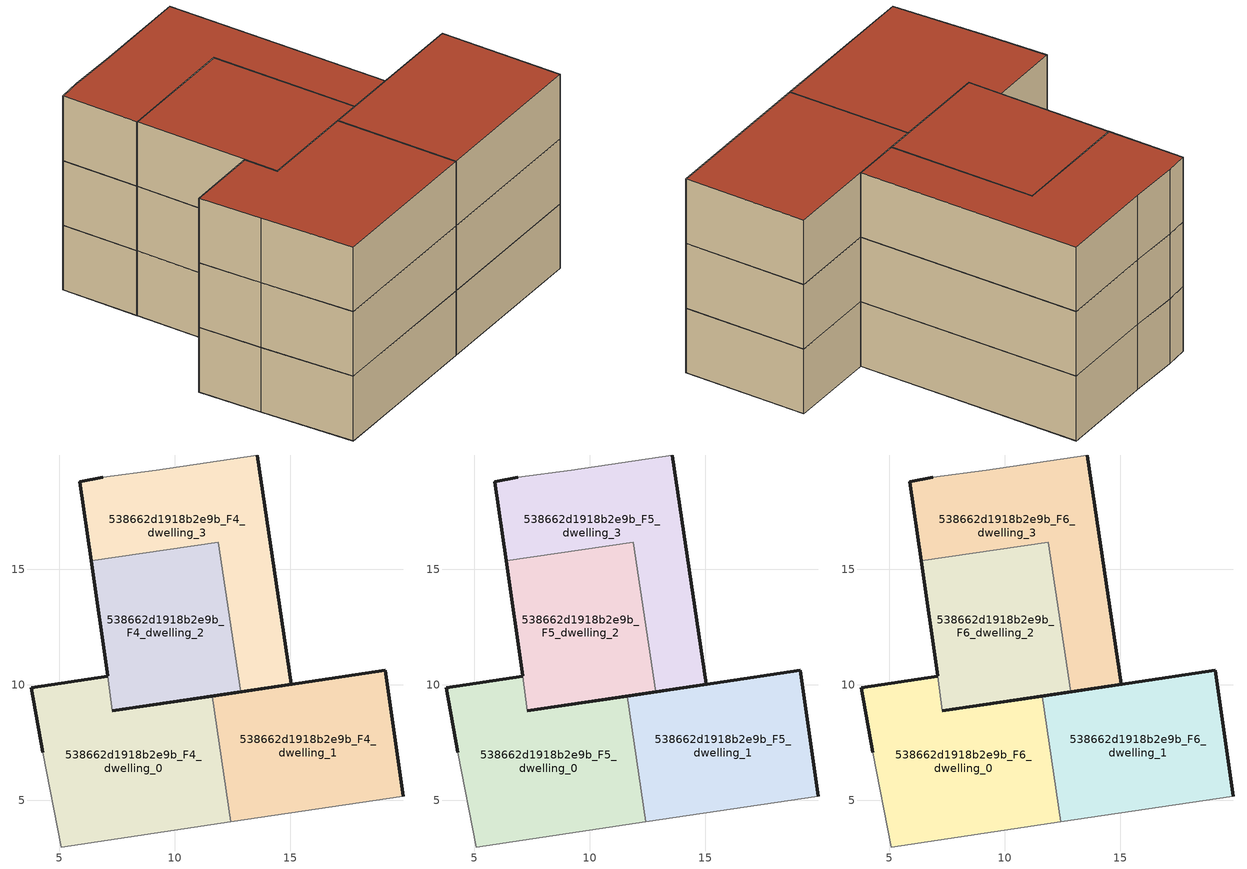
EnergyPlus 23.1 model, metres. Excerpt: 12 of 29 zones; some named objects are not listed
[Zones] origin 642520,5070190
538662d1918b2e9b_F4_dwelling_0
 floor to 538662d1918b2e9b_F3_dwelling_0 (EU_floor_Construction): 12.43,4.06 11.62,9.51 7.29,8.87 7.08,10.38 3.78,9.88 4.28,7.07 5.08,2.97 z12
 wall outside (EU_wall_Construction): 7.29,8.87 11.62,9.51 / 4.28,7.07 3.78,9.88 7.08,10.38 z12:15
 wall adiabatic (EU_wall_Construction): 12.43,4.06 5.08,2.97 4.28,7.07 z12:15
 wall to 538662d1918b2e9b_F4_dwelling_2 (EU_wall_Construction): 7.08,10.38 7.29,8.87 z12:15
 wall to 538662d1918b2e9b_F4_dwelling_1 (EU_wall_Construction): 11.62,9.51 12.43,4.06 z12:15
538662d1918b2e9b_F4_dwelling_1
 floor to 538662d1918b2e9b_F3_dwelling_1 (EU_floor_Construction): 19.89,5.17 19.11,10.62 11.62,9.51 12.43,4.06 z12
 wall outside (EU_wall_Construction): 11.62,9.51 19.11,10.62 19.89,5.17 z12:15
 wall adiabatic (EU_wall_Construction): 19.89,5.17 12.43,4.06 z12:15
538662d1918b2e9b_F4_dwelling_2
 floor to 538662d1918b2e9b_F3_dwelling_2 (EU_floor_Construction): 12.84,9.69 11.89,16.18 6.38,15.36 7.08,10.38 7.29,8.87 7.3,8.87 z12
 wall outside (EU_wall_Construction): 7.08,10.38 6.39,15.36 / 12.84,9.69 7.3,8.87 7.29,8.87 z12:15
 wall to 538662d1918b2e9b_F4_dwelling_3 (EU_wall_Construction): 6.38,15.36 11.89,16.18 12.84,9.69 z12:15
538662d1918b2e9b_F4_dwelling_3
 floor to 538662d1918b2e9b_F3_dwelling_3 (EU_floor_Construction): 15.04,10.02 13.57,19.95 9.19,19.28 6.88,18.98 5.88,18.78 6.38,15.38 6.38,15.36 11.89,16.18 12.84,9.69 z12
 wall outside (EU_wall_Construction): 6.39,15.36 6.38,15.38 5.88,18.78 6.88,18.98 / 13.57,19.95 15.04,10.02 12.84,9.69 z12:15
 wall adiabatic (EU_wall_Construction): 6.88,18.98 9.19,19.28 13.57,19.95 z12:15
538662d1918b2e9b_F5_dwelling_0
 floor to 538662d1918b2e9b_F4_dwelling_0 (EU_floor_Construction): 12.43,4.06 11.62,9.51 7.29,8.87 7.08,10.38 3.78,9.88 4.28,7.07 5.08,2.97 z15
 wall outside (EU_wall_Construction): 7.29,8.87 11.62,9.51 / 4.28,7.07 3.78,9.88 7.08,10.38 z15:18
 wall adiabatic (EU_wall_Construction): 12.43,4.06 5.08,2.97 4.28,7.07 z15:18
 wall to 538662d1918b2e9b_F5_dwelling_2 (EU_wall_Construction): 7.08,10.38 7.29,8.87 z15:18
 wall to 538662d1918b2e9b_F5_dwelling_1 (EU_wall_Construction): 11.62,9.51 12.43,4.06 z15:18
538662d1918b2e9b_F5_dwelling_1
 floor to 538662d1918b2e9b_F4_dwelling_1 (EU_floor_Construction): 19.89,5.17 19.11,10.62 11.62,9.51 12.43,4.06 z15
 wall outside (EU_wall_Construction): 11.62,9.51 19.11,10.62 19.89,5.17 z15:18
 wall adiabatic (EU_wall_Construction): 19.89,5.17 12.43,4.06 z15:18
538662d1918b2e9b_F5_dwelling_2
 floor to 538662d1918b2e9b_F4_dwelling_2 (EU_floor_Construction): 12.84,9.69 11.89,16.18 6.38,15.36 7.08,10.38 7.29,8.87 7.3,8.87 z15
 wall outside (EU_wall_Construction): 7.08,10.38 6.39,15.36 / 12.84,9.69 7.3,8.87 7.29,8.87 z15:18
 wall to 538662d1918b2e9b_F5_dwelling_3 (EU_wall_Construction): 6.38,15.36 11.89,16.18 12.84,9.69 z15:18
538662d1918b2e9b_F5_dwelling_3
 floor to 538662d1918b2e9b_F4_dwelling_3 (EU_floor_Construction): 15.04,10.02 13.57,19.95 9.19,19.28 6.88,18.98 5.88,18.78 6.38,15.38 6.38,15.36 11.89,16.18 12.84,9.69 z15
 wall outside (EU_wall_Construction): 6.39,15.36 6.38,15.38 5.88,18.78 6.88,18.98 / 13.57,19.95 15.04,10.02 12.84,9.69 z15:18
 wall adiabatic (EU_wall_Construction): 6.88,18.98 9.19,19.28 13.57,19.95 z15:18
538662d1918b2e9b_F6_dwelling_0
 floor to 538662d1918b2e9b_F5_dwelling_0 (EU_floor_Construction): 12.43,4.06 11.62,9.51 7.29,8.87 7.08,10.38 3.78,9.88 4.28,7.07 5.08,2.97 z18
 wall outside (EU_wall_Construction): 7.29,8.87 11.62,9.51 / 4.28,7.07 3.78,9.88 7.08,10.38 z18:21
 wall adiabatic (EU_wall_Construction): 12.43,4.06 5.08,2.97 4.28,7.07 z18:21
 wall to 538662d1918b2e9b_F6_dwelling_2 (EU_wall_Construction): 7.08,10.38 7.29,8.87 z18:21
 wall to 538662d1918b2e9b_F6_dwelling_1 (EU_wall_Construction): 11.62,9.51 12.43,4.06 z18:21
 roof outside (EU_roof_Construction): 11.62,9.51 12.43,4.06 5.08,2.97 4.28,7.07 3.78,9.88 7.08,10.38 7.29,8.87 z21
538662d1918b2e9b_F6_dwelling_1
 floor to 538662d1918b2e9b_F5_dwelling_1 (EU_floor_Construction): 19.89,5.17 19.11,10.62 11.62,9.51 12.43,4.06 z18
 wall outside (EU_wall_Construction): 11.62,9.51 19.11,10.62 19.89,5.17 z18:21
 wall adiabatic (EU_wall_Construction): 19.89,5.17 12.43,4.06 z18:21
 roof outside (EU_roof_Construction): 19.11,10.62 19.89,5.17 12.43,4.06 11.62,9.51 z21
538662d1918b2e9b_F6_dwelling_2
 floor to 538662d1918b2e9b_F5_dwelling_2 (EU_floor_Construction): 12.84,9.69 11.89,16.18 6.38,15.36 7.08,10.38 7.29,8.87 7.3,8.87 z18
 wall outside (EU_wall_Construction): 7.08,10.38 6.39,15.36 / 12.84,9.69 7.3,8.87 7.29,8.87 z18:21
 wall to 538662d1918b2e9b_F6_dwelling_3 (EU_wall_Construction): 6.38,15.36 11.89,16.18 12.84,9.69 z18:21
 roof outside (EU_roof_Construction): 11.89,16.18 12.84,9.69 7.3,8.87 7.29,8.87 7.08,10.38 6.39,15.36 z21
538662d1918b2e9b_F6_dwelling_3
 floor to 538662d1918b2e9b_F5_dwelling_3 (EU_floor_Construction): 15.04,10.02 13.57,19.95 9.19,19.28 6.88,18.98 5.88,18.78 6.38,15.38 6.38,15.36 11.89,16.18 12.84,9.69 z18
 wall outside (EU_wall_Construction): 6.39,15.36 6.38,15.38 5.88,18.78 6.88,18.98 / 13.57,19.95 15.04,10.02 12.84,9.69 z18:21
 wall adiabatic (EU_wall_Construction): 6.88,18.98 9.19,19.28 13.57,19.95 z18:21
 roof outside (EU_roof_Construction): 13.57,19.95 15.04,10.02 12.84,9.69 11.89,16.18 6.39,15.36 6.38,15.38 5.88,18.78 6.88,18.98 9.19,19.28 z21
[Building]
EU S2 Campaign: North Axis=0; Terrain=City; Solar Distribution=FullExterior
[Site:Location]
Lyon-Bron: Latitude=45.75; Longitude=5; Time Zone=1; Elevation=198
[SizingPeriod:WeatherFileDays]
AnnualSizingPeriod: Begin Month=1; Begin Day of Month=1; End Month=12; End Day of Month=31; Day of Week for Start Day=Monday; Use Weather File Daylight Saving Period=No; Use Weather File Rain and Snow Indicators=No
[MATERIAL]
EU_InternalMass_Material: Roughness=MediumRough; Thickness=0.1; Conductivity=1; Density=1800; Specific Heat=900; Thermal Absorptance=0.9; Solar Absorptance=0.7; Visible Absorptance=0.7
[MATERIAL:NOMASS] Roughness=MediumRough; Thermal Absorptance=0.9; Solar Absorptance=0.7; Visible Absorptance=0.7
Name | Thermal Resistance
EU_wall_NoMass | 0.776494
EU_roof_NoMass | 0.486893
EU_floor_NoMass | 0.421597
[CONSTRUCTION]
EU_wall_Construction: EU_wall_NoMass
EU_roof_Construction: EU_roof_NoMass
EU_floor_Construction: EU_floor_NoMass
EU_InternalMass_Construction: EU_InternalMass_Material
[ZONE] Type=1; Multiplier=1; Ceiling Height=autocalculate; Floor Area=autocalculate; Part of Total Floor Area=Yes
Name | Volume
538662d1918b2e9b_F4_dwelling_0; 538662d1918b2e9b_F5_dwelling_0; 538662d1918b2e9b_F6_dwelling_0 | 139.909
538662d1918b2e9b_F4_dwelling_1; 538662d1918b2e9b_F5_dwelling_1; 538662d1918b2e9b_F6_dwelling_1 | 124.865
538662d1918b2e9b_F4_dwelling_2; 538662d1918b2e9b_F5_dwelling_2; 538662d1918b2e9b_F6_dwelling_2 | 109.844
538662d1918b2e9b_F4_dwelling_3; 538662d1918b2e9b_F5_dwelling_3; 538662d1918b2e9b_F6_dwelling_3 | 124.882
[INTERNALMASS] Construction=EU_InternalMass_Construction
Name | Zone or ZoneList | Surface Area
538662d1918b2e9b_F4_dwelling_0_EU_InternalMass | 538662d1918b2e9b_F4_dwelling_0 | 52.03
538662d1918b2e9b_F4_dwelling_1_EU_InternalMass | 538662d1918b2e9b_F4_dwelling_1 | 52.032
538662d1918b2e9b_F4_dwelling_2_EU_InternalMass | 538662d1918b2e9b_F4_dwelling_2 | 52.0267
538662d1918b2e9b_F4_dwelling_3_EU_InternalMass | 538662d1918b2e9b_F4_dwelling_3 | 52.0352
538662d1918b2e9b_F5_dwelling_0_EU_InternalMass | 538662d1918b2e9b_F5_dwelling_0 | 52.03
538662d1918b2e9b_F5_dwelling_1_EU_InternalMass | 538662d1918b2e9b_F5_dwelling_1 | 52.032
538662d1918b2e9b_F5_dwelling_2_EU_InternalMass | 538662d1918b2e9b_F5_dwelling_2 | 52.0267
538662d1918b2e9b_F5_dwelling_3_EU_InternalMass | 538662d1918b2e9b_F5_dwelling_3 | 52.0352
538662d1918b2e9b_F6_dwelling_0_EU_InternalMass | 538662d1918b2e9b_F6_dwelling_0 | 52.03
538662d1918b2e9b_F6_dwelling_1_EU_InternalMass | 538662d1918b2e9b_F6_dwelling_1 | 52.032
538662d1918b2e9b_F6_dwelling_2_EU_InternalMass | 538662d1918b2e9b_F6_dwelling_2 | 52.0267
538662d1918b2e9b_F6_dwelling_3_EU_InternalMass | 538662d1918b2e9b_F6_dwelling_3 | 52.0352
[OTHEREQUIPMENT] Fuel Type=Electricity; Design Level Calculation Method=Watts/Area; Power per Zone Floor Area=1; Fraction Latent=0; Fraction Radiant=0; Fraction Lost=0; Carbon Dioxide Generation Rate=0; EndUse Subcategory=EU_Step8_InternalGains
Name | Zone or ZoneList or Space or SpaceList | Schedule
EU_Step8_InternalGain_538662d1918b2e9b_F4_dwelling_0_f000 | 538662d1918b2e9b_F4_dwelling_0 | EU_Step8_GainSchedule_538662d1918b2e9b_F4_dwelling_0_f000
EU_Step8_InternalGain_538662d1918b2e9b_F4_dwelling_1_f000 | 538662d1918b2e9b_F4_dwelling_1 | EU_Step8_GainSchedule_538662d1918b2e9b_F4_dwelling_1_f000
EU_Step8_InternalGain_538662d1918b2e9b_F4_dwelling_2_f000 | 538662d1918b2e9b_F4_dwelling_2 | EU_Step8_GainSchedule_538662d1918b2e9b_F4_dwelling_2_f000
EU_Step8_InternalGain_538662d1918b2e9b_F4_dwelling_3_f000 | 538662d1918b2e9b_F4_dwelling_3 | EU_Step8_GainSchedule_538662d1918b2e9b_F4_dwelling_3_f000
EU_Step8_InternalGain_538662d1918b2e9b_F5_dwelling_0_f000 | 538662d1918b2e9b_F5_dwelling_0 | EU_Step8_GainSchedule_538662d1918b2e9b_F5_dwelling_0_f000
EU_Step8_InternalGain_538662d1918b2e9b_F5_dwelling_1_f000 | 538662d1918b2e9b_F5_dwelling_1 | EU_Step8_GainSchedule_538662d1918b2e9b_F5_dwelling_1_f000
EU_Step8_InternalGain_538662d1918b2e9b_F5_dwelling_2_f000 | 538662d1918b2e9b_F5_dwelling_2 | EU_Step8_GainSchedule_538662d1918b2e9b_F5_dwelling_2_f000
EU_Step8_InternalGain_538662d1918b2e9b_F5_dwelling_3_f000 | 538662d1918b2e9b_F5_dwelling_3 | EU_Step8_GainSchedule_538662d1918b2e9b_F5_dwelling_3_f000
EU_Step8_InternalGain_538662d1918b2e9b_F6_dwelling_0_f000 | 538662d1918b2e9b_F6_dwelling_0 | EU_Step8_GainSchedule_538662d1918b2e9b_F6_dwelling_0_f000
EU_Step8_InternalGain_538662d1918b2e9b_F6_dwelling_1_f000 | 538662d1918b2e9b_F6_dwelling_1 | EU_Step8_GainSchedule_538662d1918b2e9b_F6_dwelling_1_f000
EU_Step8_InternalGain_538662d1918b2e9b_F6_dwelling_2_f000 | 538662d1918b2e9b_F6_dwelling_2 | EU_Step8_GainSchedule_538662d1918b2e9b_F6_dwelling_2_f000
EU_Step8_InternalGain_538662d1918b2e9b_F6_dwelling_3_f000 | 538662d1918b2e9b_F6_dwelling_3 | EU_Step8_GainSchedule_538662d1918b2e9b_F6_dwelling_3_f000
[ZONEVENTILATION:DESIGNFLOWRATE] Schedule=EU_AlwaysOn; Design Flow Rate Calculation Method=AirChanges/Hour; Air Changes per Hour=0.693814; Ventilation Type=Natural; Fan Pressure Rise=0; Fan Total Efficiency=1; Constant Term Coefficient=1; Temperature Term Coefficient=0; Velocity Term Coefficient=0; Velocity Squared Term Coefficient=0; Minimum Indoor Temperature=-100; Maximum Indoor Temperature=100; Delta Temperature=-100; Minimum Outdoor Temperature=-100; Maximum Outdoor Temperature=100; Maximum Wind Speed=40
Name | Zone or ZoneList or Space or SpaceList
EU_ConstantAir_538662d1918b2e9b_F4_dwelling_0 | 538662d1918b2e9b_F4_dwelling_0
EU_ConstantAir_538662d1918b2e9b_F4_dwelling_1 | 538662d1918b2e9b_F4_dwelling_1
EU_ConstantAir_538662d1918b2e9b_F4_dwelling_2 | 538662d1918b2e9b_F4_dwelling_2
EU_ConstantAir_538662d1918b2e9b_F4_dwelling_3 | 538662d1918b2e9b_F4_dwelling_3
EU_ConstantAir_538662d1918b2e9b_F5_dwelling_0 | 538662d1918b2e9b_F5_dwelling_0
EU_ConstantAir_538662d1918b2e9b_F5_dwelling_1 | 538662d1918b2e9b_F5_dwelling_1
EU_ConstantAir_538662d1918b2e9b_F5_dwelling_2 | 538662d1918b2e9b_F5_dwelling_2
EU_ConstantAir_538662d1918b2e9b_F5_dwelling_3 | 538662d1918b2e9b_F5_dwelling_3
EU_ConstantAir_538662d1918b2e9b_F6_dwelling_0 | 538662d1918b2e9b_F6_dwelling_0
EU_ConstantAir_538662d1918b2e9b_F6_dwelling_1 | 538662d1918b2e9b_F6_dwelling_1
EU_ConstantAir_538662d1918b2e9b_F6_dwelling_2 | 538662d1918b2e9b_F6_dwelling_2
EU_ConstantAir_538662d1918b2e9b_F6_dwelling_3 | 538662d1918b2e9b_F6_dwelling_3
[HVACTEMPLATE:ZONE:IDEALLOADSAIRSYSTEM] System Availability Schedule=EU_AlwaysOn; Maximum Heating Supply Air Temperature=50; Minimum Cooling Supply Air Temperature=13; Maximum Heating Supply Air Humidity Ratio=0.0156; Minimum Cooling Supply Air Humidity Ratio=0.0077; Heating Limit=NoLimit; Cooling Limit=NoLimit; Heating Availability Schedule=EU_AlwaysOn; Cooling Availability Schedule=EU_CoolingOff; Dehumidification Control Type=ConstantSensibleHeatRatio; Cooling Sensible Heat Ratio=0.7; Dehumidification Setpoint=60; Humidification Control Type=None; Humidification Setpoint=30; Outdoor Air Method=None; Outdoor Air Flow Rate per Person=0.00944; Outdoor Air Flow Rate per Zone Floor Area=0; Outdoor Air Flow Rate per Zone=0; Demand Controlled Ventilation Type=None; Outdoor Air Economizer Type=NoEconomizer; Heat Recovery Type=None; Sensible Heat Recovery Effectiveness=0.7; Latent Heat Recovery Effectiveness=0.65
Name | Template Thermostat
538662d1918b2e9b_F4_dwelling_0 | EU_HeatOnly_538662d1918b2e9b_F4_dwelling_0
538662d1918b2e9b_F4_dwelling_1 | EU_HeatOnly_538662d1918b2e9b_F4_dwelling_1
538662d1918b2e9b_F4_dwelling_2 | EU_HeatOnly_538662d1918b2e9b_F4_dwelling_2
538662d1918b2e9b_F4_dwelling_3 | EU_HeatOnly_538662d1918b2e9b_F4_dwelling_3
538662d1918b2e9b_F5_dwelling_0 | EU_HeatOnly_538662d1918b2e9b_F5_dwelling_0
538662d1918b2e9b_F5_dwelling_1 | EU_HeatOnly_538662d1918b2e9b_F5_dwelling_1
538662d1918b2e9b_F5_dwelling_2 | EU_HeatOnly_538662d1918b2e9b_F5_dwelling_2
538662d1918b2e9b_F5_dwelling_3 | EU_HeatOnly_538662d1918b2e9b_F5_dwelling_3
538662d1918b2e9b_F6_dwelling_0 | EU_HeatOnly_538662d1918b2e9b_F6_dwelling_0
538662d1918b2e9b_F6_dwelling_1 | EU_HeatOnly_538662d1918b2e9b_F6_dwelling_1
538662d1918b2e9b_F6_dwelling_2 | EU_HeatOnly_538662d1918b2e9b_F6_dwelling_2
538662d1918b2e9b_F6_dwelling_3 | EU_HeatOnly_538662d1918b2e9b_F6_dwelling_3
[SIZING:ZONE] Zone Cooling Design Supply Air Temperature Input Method=SupplyAirTemperature; Zone Cooling Design Supply Air Temperature=13; Zone Heating Design Supply Air Temperature Input Method=SupplyAirTemperature; Zone Heating Design Supply Air Temperature=50; Zone Cooling Design Supply Air Humidity Ratio=0.008; Zone Heating Design Supply Air Humidity Ratio=0.008; Cooling Design Air Flow Method=DesignDay; Cooling Design Air Flow Rate=0; Cooling Minimum Air Flow per Zone Floor Area=0.000762; Cooling Minimum Air Flow=0; Cooling Minimum Air Flow Fraction=0.2; Heating Design Air Flow Method=DesignDay; Heating Design Air Flow Rate=0; Heating Maximum Air Flow per Zone Floor Area=0.002032; Heating Maximum Air Flow=0.141576; Heating Maximum Air Flow Fraction=0.3; Account for Dedicated Outdoor Air System=No; Dedicated Outdoor Air System Control Strategy=NeutralSupplyAir; Dedicated Outdoor Air Low Setpoint Temperature for Design=autosize; Dedicated Outdoor Air High Setpoint Temperature for Design=autosize; Zone Load Sizing Method=Sensible Load Only No Latent Load; Zone Latent Cooling Design Supply Air Humidity Ratio Input Method=HumidityRatioDifference; Zone Cooling Design Supply Air Humidity Ratio Difference=0.005; Zone Latent Heating Design Supply Air Humidity Ratio Input Method=HumidityRatioDifference; Zone Humidification Design Supply Air Humidity Ratio Difference=0.005
538662d1918b2e9b_F4_dwelling_0; 538662d1918b2e9b_F4_dwelling_1; 538662d1918b2e9b_F4_dwelling_2; 538662d1918b2e9b_F4_dwelling_3; 538662d1918b2e9b_F5_dwelling_0; 538662d1918b2e9b_F5_dwelling_1; 538662d1918b2e9b_F5_dwelling_2; 538662d1918b2e9b_F5_dwelling_3; 538662d1918b2e9b_F6_dwelling_0; 538662d1918b2e9b_F6_dwelling_1; 538662d1918b2e9b_F6_dwelling_2; 538662d1918b2e9b_F6_dwelling_3
[SCHEDULE:CONSTANT]
Name | Hourly Value
EU_AlwaysOn | 1
EU_CoolingOff | 0
[SCHEDULE:FILE] Column Number=1; Rows to Skip at Top=0; Number of Hours of Data=8760; Column Separator=Comma; Interpolate to Timestep=No; Minutes per Item=60; Adjust Schedule for Daylight Savings=Yes
Name | File
EU_Step8_GainSchedule_538662d1918b2e9b_F4_dwelling_0_f000 | ../../schedules/538662d1918b2e9b/538662d1918b2e9b_F4_dwelling_0_f000_gain.csv
EU_Step8_GainSchedule_538662d1918b2e9b_F4_dwelling_1_f000 | ../../schedules/538662d1918b2e9b/538662d1918b2e9b_F4_dwelling_1_f000_gain.csv
EU_Step8_GainSchedule_538662d1918b2e9b_F4_dwelling_2_f000 | ../../schedules/538662d1918b2e9b/538662d1918b2e9b_F4_dwelling_2_f000_gain.csv
EU_Step8_GainSchedule_538662d1918b2e9b_F4_dwelling_3_f000 | ../../schedules/538662d1918b2e9b/538662d1918b2e9b_F4_dwelling_3_f000_gain.csv
EU_Step8_GainSchedule_538662d1918b2e9b_F5_dwelling_0_f000 | ../../schedules/538662d1918b2e9b/538662d1918b2e9b_F5_dwelling_0_f000_gain.csv
EU_Step8_GainSchedule_538662d1918b2e9b_F5_dwelling_1_f000 | ../../schedules/538662d1918b2e9b/538662d1918b2e9b_F5_dwelling_1_f000_gain.csv
EU_Step8_GainSchedule_538662d1918b2e9b_F5_dwelling_2_f000 | ../../schedules/538662d1918b2e9b/538662d1918b2e9b_F5_dwelling_2_f000_gain.csv
EU_Step8_GainSchedule_538662d1918b2e9b_F5_dwelling_3_f000 | ../../schedules/538662d1918b2e9b/538662d1918b2e9b_F5_dwelling_3_f000_gain.csv
EU_Step8_GainSchedule_538662d1918b2e9b_F6_dwelling_0_f000 | ../../schedules/538662d1918b2e9b/538662d1918b2e9b_F6_dwelling_0_f000_gain.csv
EU_Step8_GainSchedule_538662d1918b2e9b_F6_dwelling_1_f000 | ../../schedules/538662d1918b2e9b/538662d1918b2e9b_F6_dwelling_1_f000_gain.csv
EU_Step8_GainSchedule_538662d1918b2e9b_F6_dwelling_2_f000 | ../../schedules/538662d1918b2e9b/538662d1918b2e9b_F6_dwelling_2_f000_gain.csv
EU_Step8_GainSchedule_538662d1918b2e9b_F6_dwelling_3_f000 | ../../schedules/538662d1918b2e9b/538662d1918b2e9b_F6_dwelling_3_f000_gain.csv
